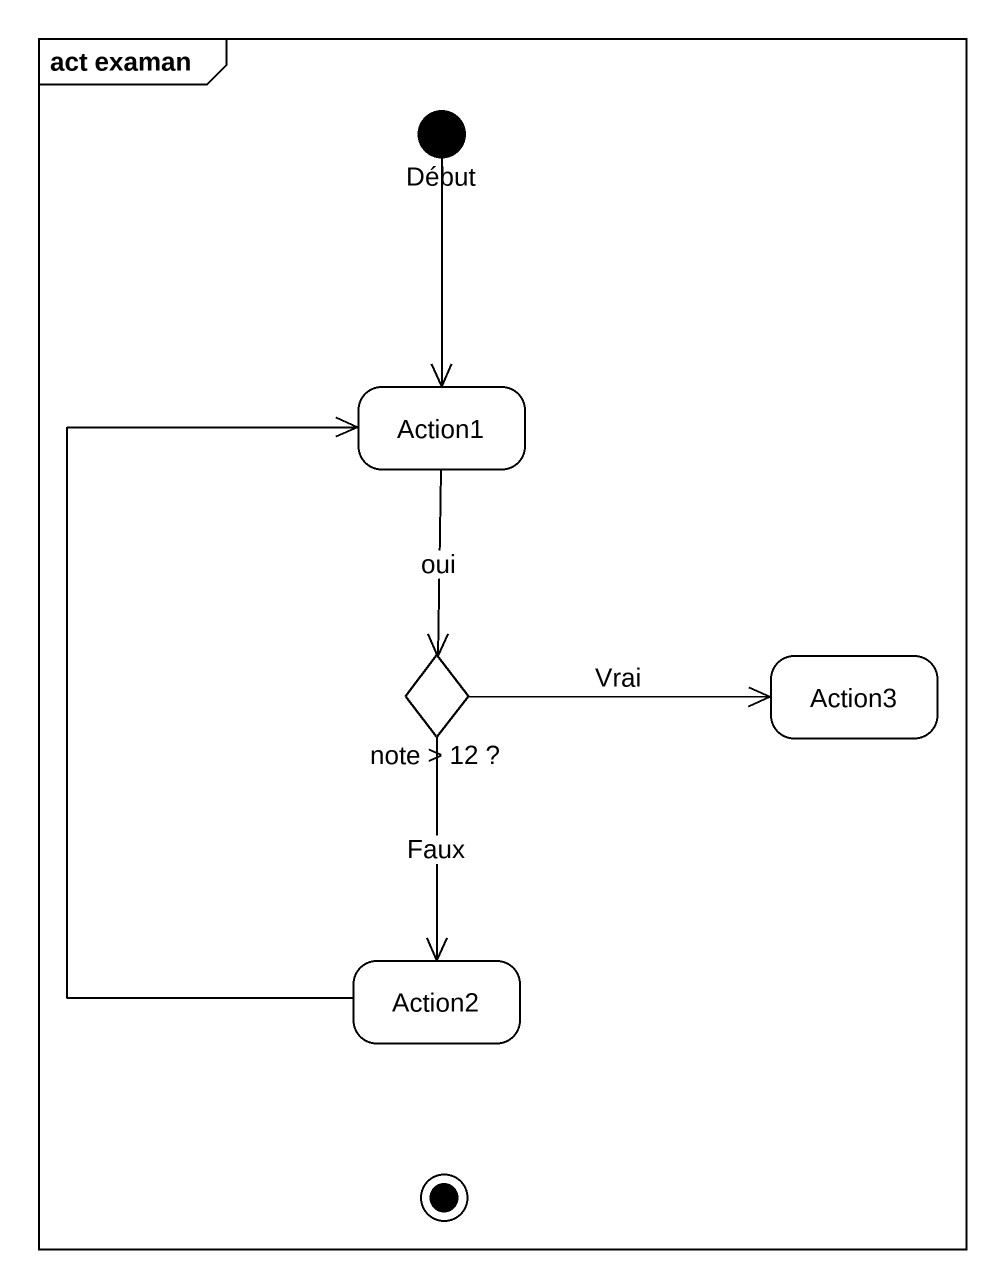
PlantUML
@startuml
mainframe act examan
hide empty description
state Début <<start>>
state Action1
state "note > 12 ?" as note_12 <<choice>>
state Action3
state Action2
state final1 <<end>>
Début --> Action1
Action1 --> note_12 : oui
note_12 -right-> Action3 : Vrai
note_12 --> Action2 : Faux
Action2 -up-> Action1
@enduml
